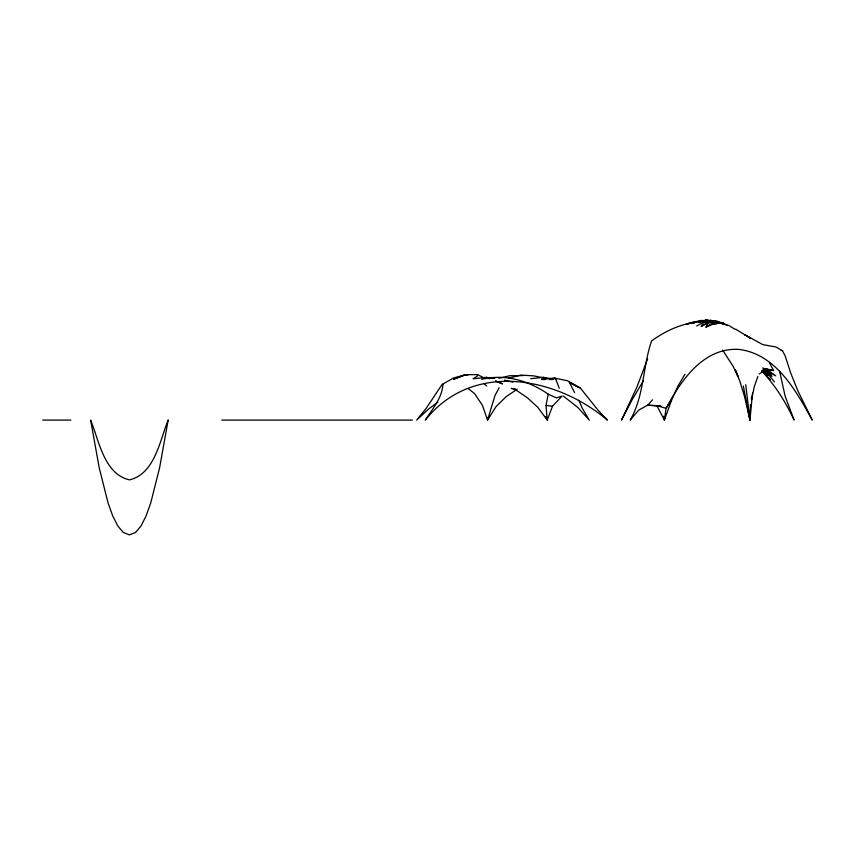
<?xml version="1.0" encoding="UTF-8"?>
<svg xmlns="http://www.w3.org/2000/svg" width="855" height="855" viewBox="0 0 855 855"><rect width="100%" height="100%" fill="white"/><g stroke="black" fill="none" stroke-linecap="round" stroke-linejoin="round"><path stroke-width="1.28" d="M487.607 417.475L487.532 420.083L496.007 406.681L506.032 396.752L517.211 389.196M750.498 404.522L749.953 420.072L744.598 396.731L739.981 381.64L735.225 369.574L737.993 376.435L733.12 366.325L722.635 350.08M752.528 393.129L749.953 420.072L743.337 386.075M515.276 389.559L526.99 397.468L537.731 407.226L547.221 420.083L546.014 405.473L548.215 394.176C528.892 380.689 505.038 373.635 481.675 379.342M485.416 378.541L477.624 374.629L477.09 376.286L473.104 378.797L486.356 377.365L494.874 378.402M647.663 358.747L637.082 386.706L621.542 420.083L631.963 400.033L643.409 380.689M757.861 376.457L754.27 386.781L751.534 399.702L751.363 397.372M684.919 374.34L678.143 385.733L671.57 400.193L664.388 420.083L656.875 405.665L647.684 405.174L638.717 410.101L630.21 420.083C644.275 395.865 642.629 366.795 651.585 340.931C664.314 331.729 679.137 324.408 694.859 322.538L686.276 324.141L694.089 321.704L701.089 321.181M562.098 396.015L552.533 406.189L547.221 420.083L545.885 416.556M727.028 325.488L722.657 322.816L713.284 324.002L706.016 327.102L708.164 322.827L710.762 320.454L715.688 321.865M499.128 387.743L495.002 395.459L487.532 420.083L482.455 405.366L474.546 393.599L468.284 388.619M720.081 322.72L717.922 321.469L715.464 321.395L708.164 322.827L701.271 326.375L703.526 322.26L706.027 320.123L713.455 320.711L703.526 322.26L696.654 325.979M671.57 400.193L666.045 408.316L664.388 420.083L663.491 416.3M545.458 379.513L541.632 379.513L543.353 377.333L553.185 379.096M652.547 399.841L647.684 405.174L661.086 406.221L656.875 405.665L666.045 408.316C680.922 380.528 703.644 346.916 739.404 349.46C776.222 354.387 795.994 390.799 812.25 420.083L797.865 390.788L790.768 373.186L785.232 356.097L782.56 350.86L776.019 347.012L762.735 344.608L744.555 334.583L750.433 338.238L735.781 329.207M698.588 322.228L700.566 320.507L708.41 320.507L698.588 322.228L706.027 320.123L708.41 320.507M437.824 402.213L428.729 408.893L416.674 420.083L426.047 408.54L441.982 384.59L453.61 377.942L465.569 374.725L453.567 379.225L464.372 375.174M759.187 374.052L766.411 368.965L773.604 370.525L769.425 362.755M701.271 326.375L710.762 320.454L717.922 321.469L708.164 322.827M706.016 327.102L715.464 321.395L722.657 322.816L724.303 324.569M560.976 396.399L556.498 397.928L548.215 394.176M703.526 322.26L710.762 320.454L713.113 321.384M508.436 378.209L520.952 375.099L533.851 375.879L545.276 378.22M498.839 378.295L509.687 375.74L523.271 375.58M762.906 369.702L766.411 368.965L775.72 375.858L765.001 369.926M701.089 321.32L692.892 322.848L700.566 320.507L702.254 321.095M541.632 379.513L554.158 378.017L567.453 380.742L580.363 388.063L598.137 410.293L607.381 420.083C555.942 376.542 472.334 360.842 425.352 420.083C432.299 409.043 442.398 397.703 442.89 384.087M530.666 378.68L543.353 377.333L546.537 378.476M477.624 374.629L465.259 374.672L467.717 375.249M42.75 420.083L70.858 420.083M221.712 420.083L412.42 420.083M549.273 379.524L553.1 379.535M762.414 371.369L765.962 371.508L774.406 381.918M762.66 368.056L766.411 368.965L769.34 371.872L772.012 376.446L764.872 370.61M546.014 405.473L552.533 406.189M515.629 388.929L511.343 388.394L516.388 390.008M761.891 370.792L769.34 371.872M763.825 368.729L773.604 370.525M504.536 380.133L512.904 382.132M488.804 378.188L486.356 377.365L489.84 378.765M706.027 320.123L708.442 320.946M781.149 350.379L782.56 350.86M763.707 370.632L765.962 371.508L768.111 375.409L762.168 371.049M495.644 381.095L502.601 383.895L495.74 380.999M718.809 322.827L715.464 321.395L713.284 324.002L722.657 322.816L723.811 324.419M723.319 324.259L720.957 323.243L728.471 325.274L735.375 329.496M574.592 392.595L569.419 382.463L580.363 388.063M569.419 382.463L578.044 387.069M563.37 396.122L577.788 407.397L589.255 420.083L582.234 408.156L578.878 400.236M763.109 371.647L768.111 375.409M483.919 383.468L486.655 386.011M762.029 371.091L770.323 379.577M554.158 378.017L555.643 379.535M762.307 371.733C775.699 385.797 785.852 402.587 794.124 420.083L785.136 396.239L779.589 371.102M555.397 378.134L559.245 388.277M748.414 410.154L749.953 420.072L745.72 384.665M168.168 420.104L159.639 467.6L150.747 502.922L146.066 515.982L141.086 525.878L135.614 532.409L129.404 534.877L123.206 532.409L117.723 525.878L112.753 515.982L108.061 502.932L99.169 467.61L90.641 420.104C99.105 440.731 103.968 473.894 129.404 479.879C154.841 473.894 159.714 440.72 168.168 420.094"/></g></svg>
